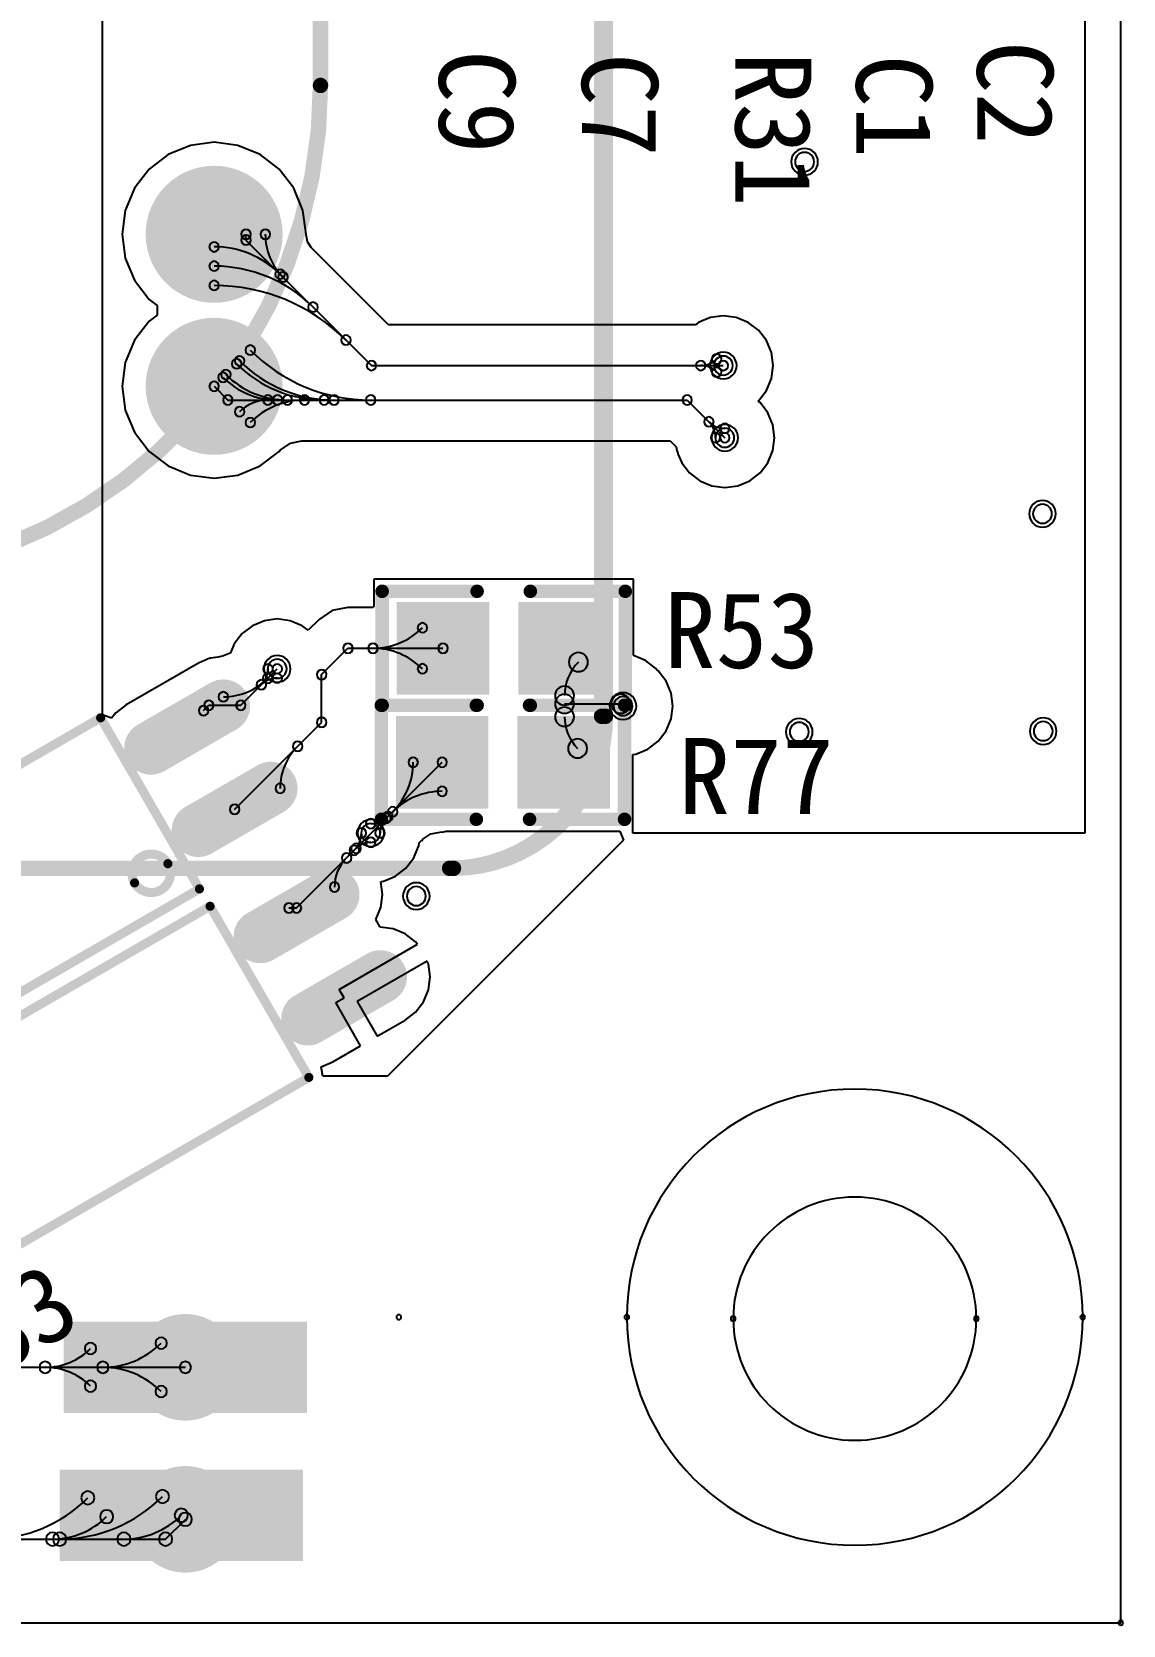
# Model space of a CAD drawing. Header units: inches. Extents: x 32166 to 34772, y 2386 to 4229.
# Drawn here: x 34278.5 to 34340.5, y 3806.6 to 3897.1 of the extents above; entities that cross this region are included whole.
import ezdxf

# ---------------------------------------------------------------- set-up
doc = ezdxf.new("R2010")
doc.units = ezdxf.units.IN
doc.header["$LTSCALE"] = 0.64311
doc.header["$MEASUREMENT"] = 0
for name, color, linetype in [('KEEPOUTLAYER', 6, 'CONTINUOUS'), ('MULTILAYER', 9, 'CONTINUOUS'), ('TOPLAYER', 1, 'CONTINUOUS'), ('TOPOVERLAY', 2, 'CONTINUOUS'), ('TOPPASTE', 8, 'CONTINUOUS'), ('TOPSOLDER', 216, 'CONTINUOUS')]:
    doc.layers.add(name, color=color, linetype=linetype)
doc.styles.get("Standard").update_dxf_attribs({"font": 'txt', "width": 0.8})

msp = doc.modelspace()

# ---------------------------------------------------------------- linework, layer by layer
at = {"layer": 'KEEPOUTLAYER'}
for p, q in [((34340.368, 3806.731), (34340.368, 4005.452)), ((32893.167, 3806.731), (34340.368, 3806.731))]:
    msp.add_line(p, q, dxfattribs=at)
for centre, radius, start, end in [((34325.248, 3824.011), 6.912, 0, 180), ((34318.336, 3824.011), 0.137, 0, 180), ((34318.336, 3824.011), 0.137, 180, 0), ((34325.248, 3824.011), 6.912, 180, 0), ((34332.16, 3824.011), 0.137, 0, 180), ((34332.16, 3824.011), 0.137, 180, 0), ((34340.368, 3806.731), 0.137, 0, 180), ((34340.368, 3806.731), 0.137, 0, 180), ((34340.368, 3806.731), 0.137, 180, 0), ((34340.368, 3806.731), 0.137, 180, 0)]:
    msp.add_arc(centre, radius, start, end, dxfattribs=at)
at = {"layer": 'MULTILAYER'}
for points, const_width in [([(34290.554, 3885.644, 1), (34287.098, 3885.644, 1)], 3.456), ([(34290.554, 3877.004, 1), (34287.098, 3877.004, 1)], 3.456), ([(34288.484, 3821.247, 1), (34285.892, 3821.247, 1)], 2.592), ([(34288.484, 3812.607, 1), (34285.892, 3812.607, 1)], 2.592)]:
    msp.add_lwpolyline(points, format="xyb", close=True, dxfattribs=dict(at, const_width=const_width))
for centre, start, end in [((34322.396, 3889.762), 0, 180), ((34322.396, 3889.762), 180, 0), ((34317.774, 3878.184), 0, 180), ((34317.774, 3878.184), 180, 0), ((34317.86, 3874.08), 0, 180), ((34317.86, 3874.08), 180, 0), ((34335.918, 3869.76), 0, 180), ((34335.918, 3869.76), 180, 0), ((34292.413, 3860.947), 0, 180), ((34292.413, 3860.947), 180, 0), ((34312.071, 3858.831), 0, 180), ((34312.071, 3858.831), 180, 0), ((34322.093, 3857.362), 0, 180), ((34335.961, 3857.405), 0, 180), ((34322.093, 3857.362), 180, 0), ((34335.961, 3857.405), 180, 0), ((34297.729, 3851.616), 0, 180), ((34297.729, 3851.616), 180, 0), ((34300.321, 3848.031), 0, 180), ((34300.321, 3848.031), 180, 0)]:
    msp.add_arc(centre, 0.54, start, end, dxfattribs=at)
at = {"layer": 'TOPLAYER'}
for p, q in [((34282.479, 3858.326), (34282.479, 3960.783)), ((34338.326, 3898.586), (34338.326, 3851.616)), ((34287.473, 3890.694), (34286.212, 3890.172)), ((34288.826, 3890.873), (34287.473, 3890.694)), ((34290.18, 3890.694), (34288.826, 3890.873)), ((34291.441, 3890.172), (34290.18, 3890.694)), ((34286.212, 3890.172), (34285.129, 3889.341)), ((34292.524, 3889.341), (34291.441, 3890.172)), ((34285.129, 3889.341), (34284.298, 3888.258)), ((34293.355, 3888.258), (34292.524, 3889.341)), ((34284.298, 3888.258), (34283.776, 3886.997)), ((34293.877, 3886.997), (34293.355, 3888.258)), ((34283.776, 3886.997), (34283.598, 3885.644)), ((34294.055, 3885.644), (34293.877, 3886.997)), ((34283.598, 3885.644), (34283.776, 3884.291)), ((34290.636, 3885.317), (34290.636, 3885.644)), ((34290.636, 3885.317), (34297.769, 3878.184)), ((34294.051, 3885.609), (34294.055, 3885.644)), ((34294.129, 3885.212), (34294.051, 3885.609)), ((34294.342, 3884.895), (34294.129, 3885.212)), ((34296.055, 3883.181), (34294.342, 3884.895)), ((34283.776, 3884.291), (34284.298, 3883.029)), ((34284.298, 3883.029), (34285.129, 3881.947)), ((34296.093, 3883.15), (34296.055, 3883.181)), ((34296.09, 3883.146), (34296.093, 3883.15)), ((34298.731, 3880.506), (34296.09, 3883.146)), ((34285.129, 3881.947), (34285.583, 3881.598)), ((34285.583, 3881.598), (34285.583, 3881.049)), ((34285.129, 3880.701), (34284.298, 3879.618)), ((34285.583, 3881.049), (34285.129, 3880.701)), ((34316.186, 3880.506), (34298.731, 3880.506)), ((34316.357, 3880.637), (34316.186, 3880.506)), ((34316.492, 3880.693), (34316.357, 3880.637)), ((34316.509, 3880.705), (34316.492, 3880.693)), ((34316.53, 3880.709), (34316.509, 3880.705)), ((34317.04, 3880.92), (34316.53, 3880.709)), ((34317.774, 3881.017), (34317.04, 3880.92)), ((34318.507, 3880.92), (34317.774, 3881.017)), ((34319.19, 3880.637), (34318.507, 3880.92)), ((34319.776, 3880.187), (34319.19, 3880.637)), ((34284.298, 3879.618), (34283.776, 3878.357)), ((34320.226, 3879.601), (34319.776, 3880.187)), ((34320.509, 3878.917), (34320.226, 3879.601)), ((34320.606, 3878.184), (34320.509, 3878.917)), ((34283.776, 3878.357), (34283.598, 3877.004)), ((34297.769, 3878.184), (34317.774, 3878.184)), ((34320.509, 3877.451), (34320.606, 3878.184)), ((34283.598, 3877.004), (34283.776, 3875.65)), ((34288.826, 3877.004), (34289.607, 3876.223)), ((34319.776, 3876.182), (34320.226, 3876.768)), ((34320.226, 3876.768), (34320.509, 3877.451)), ((34289.607, 3876.223), (34315.717, 3876.223)), ((34315.717, 3876.223), (34317.86, 3874.08)), ((34319.776, 3876.149), (34319.776, 3876.182)), ((34319.863, 3876.083), (34319.776, 3876.149)), ((34320.313, 3875.497), (34319.863, 3876.083)), ((34283.776, 3875.65), (34284.298, 3874.389)), ((34320.596, 3874.813), (34320.313, 3875.497)), ((34284.298, 3874.389), (34285.129, 3873.307)), ((34320.692, 3874.08), (34320.596, 3874.813)), ((34320.596, 3873.347), (34320.692, 3874.08)), ((34285.129, 3873.307), (34286.212, 3872.476)), ((34291.441, 3872.476), (34292.524, 3873.307)), ((34292.524, 3873.307), (34292.578, 3873.378)), ((34292.578, 3873.378), (34293.172, 3873.774)), ((34293.172, 3873.774), (34293.813, 3873.902)), ((34293.813, 3873.902), (34295.076, 3873.902)), ((34295.076, 3873.902), (34295.081, 3873.901)), ((34295.081, 3873.901), (34295.081, 3873.902)), ((34295.081, 3873.902), (34295.612, 3873.902)), ((34295.612, 3873.902), (34295.644, 3873.899)), ((34295.644, 3873.899), (34295.644, 3873.902)), ((34295.644, 3873.902), (34314.756, 3873.902)), ((34314.756, 3873.902), (34315.096, 3873.562)), ((34315.096, 3873.562), (34315.124, 3873.347)), ((34315.124, 3873.347), (34315.18, 3873.213)), ((34315.18, 3873.213), (34315.184, 3873.192)), ((34315.184, 3873.192), (34315.196, 3873.174)), ((34315.196, 3873.174), (34315.407, 3872.664)), ((34320.313, 3872.664), (34320.596, 3873.347)), ((34286.212, 3872.476), (34287.473, 3871.953)), ((34290.18, 3871.953), (34291.441, 3872.476)), ((34315.407, 3872.664), (34315.857, 3872.078)), ((34319.863, 3872.078), (34320.313, 3872.664)), ((34287.473, 3871.953), (34288.826, 3871.775)), ((34288.826, 3871.775), (34290.18, 3871.953)), ((34315.857, 3872.078), (34316.444, 3871.628)), ((34316.444, 3871.628), (34317.127, 3871.345)), ((34317.127, 3871.345), (34317.86, 3871.248)), ((34317.86, 3871.248), (34318.593, 3871.345)), ((34318.593, 3871.345), (34319.276, 3871.628)), ((34319.276, 3871.628), (34319.863, 3872.078)), ((34312.667, 3866.037), (34297.91, 3866.037)), ((34297.91, 3866.037), (34297.91, 3864.489)), ((34312.667, 3861.697), (34312.667, 3866.037)), ((34295.544, 3864.259), (34294.791, 3863.755)), ((34296.433, 3864.435), (34295.544, 3864.259)), ((34297.859, 3864.435), (34296.433, 3864.435)), ((34297.91, 3864.489), (34297.859, 3864.445)), ((34297.859, 3864.445), (34297.859, 3864.445)), ((34297.859, 3864.445), (34297.859, 3864.435)), ((34290.997, 3863.4), (34290.41, 3862.95)), ((34291.68, 3863.683), (34290.997, 3863.4)), ((34292.413, 3863.78), (34291.68, 3863.683)), ((34293.146, 3863.683), (34292.413, 3863.78)), ((34293.829, 3863.4), (34293.146, 3863.683)), ((34294.173, 3863.137), (34293.829, 3863.4)), ((34294.791, 3863.755), (34294.173, 3863.137)), ((34289.96, 3862.364), (34289.749, 3861.853)), ((34290.41, 3862.95), (34289.96, 3862.364)), ((34288.442, 3861.49), (34287.932, 3861.278)), ((34288.46, 3861.501), (34288.442, 3861.49)), ((34288.481, 3861.506), (34288.46, 3861.501)), ((34288.615, 3861.561), (34288.481, 3861.506)), ((34289.045, 3861.618), (34288.615, 3861.561)), ((34289.349, 3861.678), (34289.045, 3861.618)), ((34289.737, 3861.836), (34289.349, 3861.678)), ((34289.349, 3861.678), (34289.349, 3861.678)), ((34289.349, 3861.678), (34289.349, 3861.678)), ((34289.349, 3861.678), (34289.349, 3861.678)), ((34289.349, 3861.678), (34289.349, 3861.678)), ((34289.349, 3861.678), (34289.349, 3861.678)), ((34289.349, 3861.678), (34289.349, 3861.678)), ((34289.749, 3861.853), (34289.737, 3861.836)), ((34294.936, 3860.617), (34296.433, 3862.114)), ((34296.433, 3862.114), (34301.833, 3862.114)), ((34312.675, 3861.696), (34312.667, 3861.697)), ((34313.358, 3861.413), (34312.675, 3861.696)), ((34313.944, 3860.963), (34313.358, 3861.413)), ((34287.932, 3861.278), (34283.817, 3858.902)), ((34290.34, 3858.874), (34292.413, 3860.947)), ((34294.936, 3857.906), (34294.936, 3860.617)), ((34314, 3860.89), (34313.944, 3860.963)), ((34314.074, 3860.834), (34314, 3860.89)), ((34314.524, 3860.247), (34314.074, 3860.834)), ((34314.807, 3859.564), (34314.524, 3860.247)), ((34314.903, 3858.831), (34314.807, 3859.564)), ((34283.817, 3858.902), (34283.23, 3858.452)), ((34288.225, 3858.572), (34288.527, 3858.874)), ((34288.527, 3858.874), (34290.34, 3858.874)), ((34308.745, 3858.96), (34311.942, 3858.96)), ((34314.807, 3858.098), (34314.903, 3858.831)), ((34282.999, 3858.15), (34282.479, 3858.326)), ((34283.23, 3858.452), (34282.999, 3858.15)), ((34289.991, 3852.961), (34294.936, 3857.906)), ((34314.524, 3857.415), (34314.807, 3858.098)), ((34313.487, 3856.378), (34314.074, 3856.828)), ((34314.074, 3856.828), (34314.524, 3857.415)), ((34312.624, 3856.071), (34312.804, 3856.095)), ((34312.624, 3851.712), (34312.624, 3856.071)), ((34312.804, 3856.095), (34313.487, 3856.378)), ((34293.511, 3847.356), (34301.789, 3855.634)), ((34300.699, 3851.261), (34301.149, 3851.561)), ((34301.149, 3851.561), (34301.768, 3851.685)), ((34301.768, 3851.685), (34301.789, 3851.667)), ((34301.789, 3851.667), (34302.014, 3851.712)), ((34301.789, 3851.667), (34301.789, 3851.667)), ((34302.014, 3851.712), (34311.881, 3851.712)), ((34311.881, 3851.712), (34312.091, 3851.205)), ((34312.624, 3851.616), (34312.624, 3851.712)), ((34312.624, 3851.712), (34312.624, 3851.712)), ((34338.326, 3851.616), (34312.624, 3851.616)), ((34300.181, 3850.2), (34300.393, 3850.71)), ((34300.393, 3850.71), (34300.405, 3850.728)), ((34300.405, 3850.728), (34300.409, 3850.749)), ((34300.409, 3850.749), (34300.464, 3850.883)), ((34300.464, 3850.883), (34300.486, 3851.048)), ((34300.486, 3851.048), (34300.621, 3851.183)), ((34300.621, 3851.183), (34300.628, 3851.176)), ((34300.628, 3851.176), (34300.671, 3851.233)), ((34300.671, 3851.233), (34300.699, 3851.261)), ((34312.091, 3851.205), (34310.257, 3849.37)), ((34299.145, 3849.164), (34299.731, 3849.614)), ((34299.731, 3849.614), (34300.181, 3850.2)), ((34298.305, 3848.845), (34298.315, 3848.861)), ((34298.402, 3848.112), (34298.305, 3848.845)), ((34298.315, 3848.861), (34298.462, 3848.881)), ((34298.462, 3848.881), (34298.596, 3848.936)), ((34298.596, 3848.936), (34298.617, 3848.941)), ((34298.617, 3848.941), (34298.635, 3848.952)), ((34298.635, 3848.952), (34299.145, 3849.164)), ((34310.257, 3849.37), (34298.679, 3837.792)), ((34298.305, 3847.379), (34298.402, 3848.112)), ((34293.08, 3847.356), (34293.511, 3847.356)), ((34298.022, 3846.696), (34298.305, 3847.379)), ((34298.269, 3846.268), (34298.022, 3846.696)), ((34299.002, 3846.171), (34298.269, 3846.268)), ((34299.685, 3845.888), (34299.002, 3846.171)), ((34295.936, 3842.722), (34300.385, 3845.291)), ((34300.272, 3845.438), (34299.685, 3845.888)), ((34300.385, 3845.291), (34300.272, 3845.438)), ((34300.934, 3844.34), (34296.961, 3842.047)), ((34301.005, 3844.168), (34300.934, 3844.34)), ((34301.102, 3843.435), (34301.005, 3844.168)), ((34301.005, 3842.702), (34301.102, 3843.435)), ((34296.21, 3842.248), (34295.936, 3842.722)), ((34300.722, 3842.019), (34301.005, 3842.702)), ((34295.736, 3841.974), (34296.21, 3842.248)), ((34297.153, 3839.52), (34295.736, 3841.974)), ((34296.961, 3842.047), (34298.103, 3840.069)), ((34299.685, 3840.983), (34300.272, 3841.433)), ((34300.272, 3841.433), (34300.722, 3842.019)), ((34298.103, 3840.069), (34299.685, 3840.983)), ((34295.57, 3838.607), (34297.153, 3839.52)), ((34294.904, 3838.331), (34295.57, 3838.607)), ((34295.011, 3837.792), (34294.904, 3838.331)), ((34298.679, 3837.792), (34295.011, 3837.792)), ((34277.338, 3821.247), (34287.188, 3821.247)), ((34286.065, 3811.484), (34287.188, 3812.607)), ((34223.684, 3811.484), (34286.065, 3811.484))]:
    msp.add_line(p, q, dxfattribs=at)
for points, const_width in [([(34290.554, 3885.644, 1), (34287.098, 3885.644, 1)], 3.456), ([(34290.554, 3877.004, 1), (34287.098, 3877.004, 1)], 3.456), ([(34289.816, 3859.096, 1), (34288.881, 3858.556, 1)], 1.08), ([(34285.701, 3856.72, 1), (34284.766, 3856.18, 1)], 1.08), ([(34292.516, 3854.419, 1), (34291.581, 3853.879, 1)], 1.08), ([(34288.401, 3852.043, 1), (34287.466, 3851.503, 1)], 1.08), ([(34295.102, 3847.842, 1), (34296.037, 3848.382, 1)], 1.08), ([(34290.986, 3845.466, 1), (34291.922, 3846.006, 1)], 1.08), ([(34297.802, 3843.165, 1), (34298.737, 3843.705, 1)], 1.08), ([(34293.686, 3840.789, 1), (34294.622, 3841.329, 1)], 1.08), ([(34288.484, 3821.247, 1), (34285.892, 3821.247, 1)], 2.592), ([(34288.484, 3812.607, 1), (34285.892, 3812.607, 1)], 2.592)]:
    msp.add_lwpolyline(points, format="xyb", close=True, dxfattribs=dict(at, const_width=const_width))
at = {"layer": 'TOPLAYER', "const_width": 2.16}
for points in [[(34285.233, 3856.45), (34289.349, 3858.826)], [(34287.933, 3851.773), (34292.049, 3854.149)], [(34295.569, 3848.112), (34291.454, 3845.736)], [(34298.269, 3843.435), (34294.154, 3841.059)]]:
    msp.add_lwpolyline(points, dxfattribs=at)
at = {"layer": 'TOPLAYER'}
for centre, radius, start, end in [((34322.396, 3889.762), 0.54, 0, 180), ((34322.396, 3889.762), 0.54, 180, 0), ((34290.636, 3885.644), 0.274, 0, 180), ((34291.734, 3885.644), 0.274, 0, 180), ((34288.826, 3884.931), 0.274, 0, 180), ((34288.826, 3884.931), 0.274, 180, 0), ((34288.826, 3879.629), 5.302, 45.0001, 90.0001), ((34290.636, 3885.644), 0.274, 180, 0), ((34290.636, 3885.317), 0.274, 0, 180), ((34290.636, 3885.317), 0.274, 0, 180), ((34290.636, 3885.317), 0.274, 180, 0), ((34290.636, 3885.317), 0.274, 180, 0), ((34291.734, 3885.644), 0.274, 180, 0), ((34295.172, 3885.644), 3.438, 179.99997, 224.99997), ((34288.826, 3883.834), 0.274, 0, 180), ((34288.826, 3883.834), 0.274, 180, 0), ((34288.826, 3875.883), 7.951, 45.00001, 90.00001), ((34292.575, 3883.378), 0.274, 0, 180), ((34292.575, 3883.378), 0.274, 180, 0), ((34292.741, 3883.213), 0.274, 0, 180), ((34292.741, 3883.213), 0.274, 180, 0), ((34288.826, 3882.736), 0.274, 0, 180), ((34288.826, 3882.736), 0.274, 180, 0), ((34288.826, 3872.136), 10.6, 44.99999, 89.99999), ((34294.449, 3881.505), 0.274, 0, 180), ((34294.449, 3881.505), 0.274, 180, 0), ((34296.322, 3879.632), 0.274, 0, 180), ((34296.322, 3879.632), 0.274, 180, 0), ((34290.106, 3878.284), 0.274, 0, 180), ((34290.271, 3878.449), 0.274, 0, 180), ((34290.271, 3878.449), 0.274, 0, 180), ((34290.882, 3879.06), 0.274, 0, 180), ((34290.882, 3879.06), 0.274, 180, 0), ((34297.73, 3885.907), 9.684, 225, 270), ((34316.491, 3879.467), 1.283, 270.00037, 315.00037), ((34316.491, 3879.467), 1.283, 270.00037, 315.00037), ((34317.398, 3878.56), 0.274, 0, 180), ((34317.398, 3878.56), 0.274, 0, 180), ((34317.398, 3878.56), 0.274, 180, 0), ((34317.398, 3878.56), 0.274, 180, 0), ((34317.774, 3878.184), 0.54, 0, 180), ((34289.33, 3877.508), 0.274, 0, 180), ((34289.495, 3877.673), 0.274, 0, 180), ((34289.495, 3877.673), 0.274, 0, 180), ((34289.495, 3877.673), 0.274, 180, 0), ((34289.495, 3877.673), 0.274, 180, 0), ((34292.995, 3881.172), 4.949, 224.99991, 269.99991), ((34292.995, 3881.172), 4.949, 224.99991, 269.99991), ((34290.106, 3878.284), 0.274, 180, 0), ((34290.271, 3878.449), 0.274, 180, 0), ((34290.271, 3878.449), 0.274, 180, 0), ((34295.081, 3883.258), 7.035, 225.00007, 270.00007), ((34295.644, 3883.821), 7.598, 225.00007, 270.00007), ((34295.644, 3883.821), 7.598, 225.00007, 270.00007), ((34297.769, 3878.184), 0.274, 0, 180), ((34297.769, 3878.184), 0.274, 0, 180), ((34297.769, 3878.184), 0.274, 180, 0), ((34297.769, 3878.184), 0.274, 180, 0), ((34316.491, 3878.184), 0.274, 0, 180), ((34316.491, 3878.184), 0.274, 0, 180), ((34316.491, 3878.184), 0.274, 0, 180), ((34316.491, 3878.184), 0.274, 0, 180), ((34316.491, 3878.184), 0.274, 180, 0), ((34316.491, 3878.184), 0.274, 180, 0), ((34316.491, 3878.184), 0.274, 180, 0), ((34316.491, 3878.184), 0.274, 180, 0), ((34316.491, 3876.902), 1.283, 44.99963, 89.99963), ((34316.491, 3876.902), 1.283, 44.99963, 89.99963), ((34317.398, 3877.809), 0.274, 0, 180), ((34317.398, 3877.809), 0.274, 0, 180), ((34317.398, 3877.809), 0.274, 180, 0), ((34317.398, 3877.809), 0.274, 180, 0), ((34317.774, 3878.184), 0.54, 180, 0), ((34317.774, 3878.184), 0.274, 0, 180), ((34317.774, 3878.184), 0.274, 180, 0), ((34288.826, 3877.004), 0.274, 0, 180), ((34288.826, 3877.004), 0.274, 180, 0), ((34289.33, 3877.508), 0.274, 180, 0), ((34292.432, 3880.609), 4.386, 224.99989, 269.99989), ((34289.607, 3876.223), 0.274, 0, 180), ((34289.607, 3876.223), 0.274, 0, 180), ((34289.607, 3876.223), 0.274, 180, 0), ((34289.607, 3876.223), 0.274, 180, 0), ((34290.271, 3875.559), 0.274, 0, 180), ((34290.271, 3875.559), 0.274, 0, 180), ((34291.875, 3873.955), 2.268, 89.99978, 134.99978), ((34291.875, 3873.955), 2.268, 89.99978, 134.99978), ((34293.961, 3871.869), 4.354, 90, 135), ((34291.875, 3876.223), 0.274, 0, 180), ((34291.875, 3876.223), 0.274, 0, 180), ((34291.875, 3876.223), 0.274, 180, 0), ((34291.875, 3876.223), 0.274, 180, 0), ((34292.432, 3876.223), 0.274, 0, 180), ((34292.432, 3876.223), 0.274, 180, 0), ((34292.995, 3876.223), 0.274, 0, 180), ((34292.995, 3876.223), 0.274, 0, 180), ((34292.995, 3876.223), 0.274, 180, 0), ((34292.995, 3876.223), 0.274, 180, 0), ((34293.961, 3876.223), 0.274, 0, 180), ((34293.961, 3876.223), 0.274, 180, 0), ((34295.081, 3876.223), 0.274, 0, 180), ((34295.081, 3876.223), 0.274, 180, 0), ((34295.644, 3876.223), 0.274, 0, 180), ((34295.644, 3876.223), 0.274, 0, 180), ((34295.644, 3876.223), 0.274, 180, 0), ((34295.644, 3876.223), 0.274, 180, 0), ((34297.73, 3876.223), 0.274, 0, 180), ((34297.73, 3876.223), 0.274, 180, 0), ((34315.717, 3876.223), 0.274, 0, 180), ((34315.717, 3876.223), 0.274, 0, 180), ((34315.717, 3876.223), 0.274, 180, 0), ((34315.717, 3876.223), 0.274, 180, 0), ((34290.271, 3875.559), 0.274, 180, 0), ((34290.271, 3875.559), 0.274, 180, 0), ((34290.882, 3874.948), 0.274, 0, 180), ((34290.882, 3874.948), 0.274, 180, 0), ((34316.953, 3874.988), 0.274, 0, 180), ((34316.953, 3874.988), 0.274, 0, 180), ((34316.953, 3874.988), 0.274, 180, 0), ((34316.953, 3874.988), 0.274, 180, 0), ((34316.953, 3874.988), 0.274, 0, 180), ((34316.953, 3874.988), 0.274, 0, 180), ((34316.953, 3874.988), 0.274, 180, 0), ((34316.953, 3874.988), 0.274, 180, 0), ((34316.046, 3874.08), 1.283, 0.00037, 45.00037), ((34317.86, 3875.895), 1.283, 224.99963, 269.99963), ((34317.86, 3875.895), 1.283, 224.99963, 269.99963), ((34316.046, 3874.08), 1.283, 0.00037, 45.00037), ((34317.86, 3874.612), 0.274, 0, 180), ((34317.86, 3874.612), 0.274, 0, 180), ((34317.329, 3874.08), 0.274, 0, 180), ((34317.329, 3874.08), 0.274, 0, 180), ((34317.329, 3874.08), 0.274, 180, 0), ((34317.329, 3874.08), 0.274, 180, 0), ((34317.86, 3874.08), 0.54, 0, 180), ((34317.86, 3874.08), 0.54, 180, 0), ((34317.86, 3874.612), 0.274, 180, 0), ((34317.86, 3874.612), 0.274, 180, 0), ((34317.86, 3874.08), 0.274, 0, 180), ((34317.86, 3874.08), 0.274, 180, 0), ((34335.918, 3869.76), 0.54, 0, 180), ((34335.918, 3869.76), 0.54, 180, 0), ((34297.859, 3866.088), 3.974, 270, 315), ((34297.859, 3866.088), 3.974, 270, 315), ((34300.669, 3863.278), 0.274, 0, 180), ((34300.669, 3863.278), 0.274, 0, 180), ((34300.669, 3863.278), 0.274, 180, 0), ((34300.669, 3863.278), 0.274, 180, 0), ((34296.433, 3862.114), 0.274, 0, 180), ((34296.433, 3862.114), 0.274, 0, 180), ((34297.859, 3862.114), 0.274, 0, 180), ((34297.859, 3862.114), 0.274, 0, 180), ((34297.859, 3862.114), 0.274, 0, 180), ((34297.859, 3862.114), 0.274, 0, 180), ((34301.833, 3862.114), 0.274, 0, 180), ((34292.413, 3860.947), 0.54, 0, 180), ((34296.433, 3862.114), 0.274, 180, 0), ((34296.433, 3862.114), 0.274, 180, 0), ((34297.859, 3862.114), 0.274, 180, 0), ((34297.859, 3862.114), 0.274, 180, 0), ((34297.859, 3862.114), 0.274, 180, 0), ((34297.859, 3862.114), 0.274, 180, 0), ((34297.859, 3858.14), 3.974, 45, 90), ((34297.859, 3858.14), 3.974, 45, 90), ((34301.833, 3862.114), 0.274, 180, 0), ((34311.436, 3859.423), 2.691, 135.00018, 180.00018), ((34309.533, 3861.326), 0.54, 0, 180), ((34309.533, 3861.326), 0.54, 180, 0), ((34289.349, 3862.915), 3.558, 269.99998, 314.99998), ((34289.349, 3862.915), 3.558, 269.99998, 314.99998), ((34290.599, 3860.947), 1.283, 314.99963, 359.99963), ((34290.599, 3860.947), 1.283, 314.99963, 359.99963), ((34292.413, 3859.133), 1.283, 90.00037, 135.00037), ((34292.413, 3859.133), 1.283, 90.00037, 135.00037), ((34291.865, 3860.399), 0.274, 0, 180), ((34291.865, 3860.399), 0.274, 0, 180), ((34291.865, 3860.399), 0.274, 180, 0), ((34291.865, 3860.399), 0.274, 180, 0), ((34291.882, 3860.947), 0.274, 0, 180), ((34291.882, 3860.947), 0.274, 0, 180), ((34291.882, 3860.947), 0.274, 180, 0), ((34291.882, 3860.947), 0.274, 180, 0), ((34292.413, 3860.947), 0.54, 180, 0), ((34292.413, 3860.947), 0.274, 0, 180), ((34292.413, 3860.947), 0.274, 180, 0), ((34292.413, 3860.416), 0.274, 0, 180), ((34292.413, 3860.416), 0.274, 0, 180), ((34292.413, 3860.416), 0.274, 180, 0), ((34292.413, 3860.416), 0.274, 180, 0), ((34294.936, 3860.617), 0.274, 0, 180), ((34294.936, 3860.617), 0.274, 0, 180), ((34294.936, 3860.617), 0.274, 180, 0), ((34294.936, 3860.617), 0.274, 180, 0), ((34300.669, 3860.95), 0.274, 0, 180), ((34300.669, 3860.95), 0.274, 0, 180), ((34300.669, 3860.95), 0.274, 180, 0), ((34300.669, 3860.95), 0.274, 180, 0), ((34289.349, 3859.357), 0.274, 0, 180), ((34289.349, 3859.357), 0.274, 0, 180), ((34291.506, 3860.04), 0.274, 0, 180), ((34291.506, 3860.04), 0.274, 0, 180), ((34291.506, 3860.04), 0.274, 0, 180), ((34291.506, 3860.04), 0.274, 0, 180), ((34291.506, 3860.04), 0.274, 180, 0), ((34291.506, 3860.04), 0.274, 180, 0), ((34291.506, 3860.04), 0.274, 180, 0), ((34291.506, 3860.04), 0.274, 180, 0), ((34308.745, 3859.423), 0.54, 0, 180), ((34308.745, 3858.96), 0.54, 0, 180), ((34311.942, 3858.96), 0.54, 0, 180), ((34288.225, 3858.572), 0.274, 0, 180), ((34288.527, 3858.874), 0.274, 0, 180), ((34288.527, 3858.874), 0.274, 0, 180), ((34288.527, 3858.874), 0.274, 180, 0), ((34288.527, 3858.874), 0.274, 180, 0), ((34289.349, 3859.357), 0.274, 180, 0), ((34289.349, 3859.357), 0.274, 180, 0), ((34290.34, 3858.874), 0.274, 0, 180), ((34290.34, 3858.874), 0.274, 0, 180), ((34290.34, 3858.874), 0.274, 180, 0), ((34290.34, 3858.874), 0.274, 180, 0), ((34308.745, 3859.423), 0.54, 180, 0), ((34308.745, 3858.96), 0.54, 180, 0), ((34308.745, 3858.221), 0.54, 0, 180), ((34311.942, 3858.96), 0.54, 180, 0), ((34312.071, 3858.831), 0.54, 0, 180), ((34312.071, 3858.831), 0.54, 180, 0), ((34288.225, 3858.572), 0.274, 180, 0), ((34294.936, 3857.906), 0.274, 0, 180), ((34294.936, 3857.906), 0.274, 0, 180), ((34294.936, 3857.906), 0.274, 180, 0), ((34294.936, 3857.906), 0.274, 180, 0), ((34308.745, 3858.221), 0.54, 180, 0), ((34311.288, 3858.221), 2.543, 179.99984, 224.99984), ((34322.093, 3857.362), 0.54, 0, 180), ((34335.961, 3857.405), 0.54, 0, 180), ((34293.571, 3856.541), 0.274, 0, 180), ((34293.571, 3856.541), 0.274, 0, 180), ((34309.49, 3856.422), 0.54, 0, 180), ((34322.093, 3857.362), 0.54, 180, 0), ((34335.961, 3857.405), 0.54, 180, 0), ((34295.962, 3854.149), 3.382, 134.99997, 179.99997), ((34295.962, 3854.149), 3.382, 134.99997, 179.99997), ((34293.571, 3856.541), 0.274, 180, 0), ((34293.571, 3856.541), 0.274, 180, 0), ((34300.144, 3855.634), 0.274, 0, 180), ((34300.144, 3855.634), 0.274, 0, 180), ((34301.789, 3855.634), 0.274, 0, 180), ((34309.49, 3856.422), 0.54, 180, 0), ((34296.17, 3855.634), 3.974, 315, 0), ((34296.17, 3855.634), 3.974, 315, 0), ((34300.144, 3855.634), 0.274, 180, 0), ((34300.144, 3855.634), 0.274, 180, 0), ((34301.789, 3855.634), 0.274, 180, 0), ((34292.58, 3854.149), 0.274, 0, 180), ((34292.58, 3854.149), 0.274, 0, 180), ((34292.58, 3854.149), 0.274, 180, 0), ((34292.58, 3854.149), 0.274, 180, 0), ((34301.789, 3853.988), 0.274, 0, 180), ((34301.789, 3853.988), 0.274, 0, 180), ((34289.991, 3852.961), 0.274, 0, 180), ((34301.789, 3850.015), 3.974, 90, 135), ((34301.789, 3850.015), 3.974, 90, 135), ((34301.789, 3853.988), 0.274, 180, 0), ((34301.789, 3853.988), 0.274, 180, 0), ((34289.991, 3852.961), 0.274, 180, 0), ((34297.729, 3852.148), 0.274, 0, 180), ((34297.729, 3852.148), 0.274, 0, 180), ((34297.729, 3853.535), 1.387, 270.00006, 315.00006), ((34297.729, 3853.535), 1.387, 270.00006, 315.00006), ((34299.439, 3851.616), 1.179, 135.00045, 180.00045), ((34299.439, 3851.616), 1.179, 135.00045, 180.00045), ((34298.605, 3852.45), 0.274, 0, 180), ((34298.605, 3852.45), 0.274, 0, 180), ((34298.605, 3852.45), 0.274, 180, 0), ((34298.605, 3852.45), 0.274, 180, 0), ((34298.71, 3852.554), 0.274, 0, 180), ((34298.71, 3852.554), 0.274, 0, 180), ((34298.71, 3852.554), 0.274, 180, 0), ((34298.71, 3852.554), 0.274, 180, 0), ((34298.98, 3852.824), 0.274, 0, 180), ((34298.98, 3852.824), 0.274, 0, 180), ((34298.98, 3852.824), 0.274, 0, 180), ((34298.98, 3852.824), 0.274, 0, 180), ((34298.98, 3852.824), 0.274, 180, 0), ((34298.98, 3852.824), 0.274, 180, 0), ((34298.98, 3852.824), 0.274, 180, 0), ((34298.98, 3852.824), 0.274, 180, 0), ((34295.81, 3851.616), 1.387, 314.99994, 359.99994), ((34295.81, 3851.616), 1.387, 314.99994, 359.99994), ((34297.197, 3851.616), 0.274, 0, 180), ((34297.197, 3851.616), 0.274, 0, 180), ((34297.197, 3851.616), 0.274, 180, 0), ((34297.197, 3851.616), 0.274, 180, 0), ((34297.729, 3851.616), 0.54, 0, 180), ((34297.729, 3851.616), 0.54, 180, 0), ((34297.729, 3852.148), 0.274, 180, 0), ((34297.729, 3852.148), 0.274, 180, 0), ((34297.729, 3851.085), 0.274, 0, 180), ((34297.729, 3851.085), 0.274, 0, 180), ((34298.26, 3851.616), 0.274, 0, 180), ((34298.26, 3851.616), 0.274, 0, 180), ((34298.26, 3851.616), 0.274, 180, 0), ((34298.26, 3851.616), 0.274, 180, 0), ((34296.354, 3850.199), 0.274, 0, 180), ((34296.354, 3850.199), 0.274, 0, 180), ((34296.791, 3850.636), 0.274, 0, 180), ((34296.791, 3850.636), 0.274, 0, 180), ((34296.791, 3850.636), 0.274, 180, 0), ((34296.791, 3850.636), 0.274, 180, 0), ((34296.895, 3850.74), 0.274, 0, 180), ((34296.895, 3850.74), 0.274, 0, 180), ((34296.895, 3850.74), 0.274, 180, 0), ((34296.895, 3850.74), 0.274, 180, 0), ((34297.729, 3849.907), 1.179, 89.99955, 134.99955), ((34297.729, 3849.907), 1.179, 89.99955, 134.99955), ((34297.729, 3851.085), 0.274, 180, 0), ((34297.729, 3851.085), 0.274, 180, 0), ((34298.009, 3848.544), 2.34, 135.00002, 180.00002), ((34298.009, 3848.544), 2.34, 135.00002, 180.00002), ((34296.354, 3850.199), 0.274, 180, 0), ((34296.354, 3850.199), 0.274, 180, 0), ((34295.669, 3848.544), 0.274, 0, 180), ((34295.669, 3848.544), 0.274, 0, 180), ((34295.669, 3848.544), 0.274, 180, 0), ((34295.669, 3848.544), 0.274, 180, 0), ((34300.321, 3848.031), 0.54, 0, 180), ((34300.321, 3848.031), 0.54, 180, 0), ((34293.08, 3847.356), 0.274, 0, 180), ((34293.08, 3847.356), 0.274, 180, 0), ((34293.511, 3847.356), 0.274, 0, 180), ((34293.511, 3847.356), 0.274, 0, 180), ((34293.511, 3847.356), 0.274, 180, 0), ((34293.511, 3847.356), 0.274, 180, 0), ((34281.799, 3822.316), 0.324, 0, 180), ((34282.495, 3825.94), 4.693, 270.00011, 315.00011), ((34282.495, 3825.94), 4.693, 270.00011, 315.00011), ((34285.813, 3822.621), 0.324, 0, 180), ((34285.813, 3822.621), 0.324, 0, 180), ((34285.813, 3822.621), 0.324, 180, 0), ((34285.813, 3822.621), 0.324, 180, 0), ((34279.218, 3821.247), 0.324, 0, 180), ((34279.218, 3821.247), 0.324, 0, 180), ((34279.218, 3824.897), 3.65, 270.00003, 315.00003), ((34281.799, 3822.316), 0.324, 180, 0), ((34282.495, 3821.247), 0.324, 0, 180), ((34282.495, 3821.247), 0.324, 0, 180), ((34282.495, 3821.247), 0.324, 0, 180), ((34282.495, 3821.247), 0.324, 0, 180), ((34287.188, 3821.247), 0.324, 0, 180), ((34279.218, 3821.247), 0.324, 180, 0), ((34279.218, 3821.247), 0.324, 180, 0), ((34279.218, 3817.597), 3.65, 44.99997, 89.99997), ((34282.495, 3821.247), 0.324, 180, 0), ((34282.495, 3821.247), 0.324, 180, 0), ((34282.495, 3821.247), 0.324, 180, 0), ((34282.495, 3821.247), 0.324, 180, 0), ((34282.495, 3816.554), 4.693, 44.99989, 89.99989), ((34282.495, 3816.554), 4.693, 44.99989, 89.99989), ((34287.188, 3821.247), 0.324, 180, 0), ((34281.799, 3820.178), 0.324, 0, 180), ((34281.799, 3820.178), 0.324, 180, 0), ((34285.813, 3819.872), 0.324, 0, 180), ((34285.813, 3819.872), 0.324, 0, 180), ((34285.813, 3819.872), 0.324, 180, 0), ((34285.813, 3819.872), 0.324, 180, 0), ((34281.646, 3813.829), 0.378, 0, 180), ((34285.89, 3813.905), 0.378, 0, 180), ((34285.89, 3813.905), 0.378, 0, 180), ((34275.984, 3819.49), 8.007, 269.99996, 314.99996), ((34280.044, 3819.751), 8.267, 269.99998, 314.99998), ((34280.044, 3819.751), 8.267, 269.99998, 314.99998), ((34281.646, 3813.829), 0.378, 180, 0), ((34285.89, 3813.905), 0.378, 180, 0), ((34285.89, 3813.905), 0.378, 180, 0), ((34279.635, 3815.84), 4.356, 270.00007, 315.00007), ((34282.715, 3812.76), 0.378, 0, 180), ((34282.715, 3812.76), 0.378, 180, 0), ((34283.694, 3816.101), 4.617, 270.0001, 315.0001), ((34283.694, 3816.101), 4.617, 270.0001, 315.0001), ((34286.959, 3812.836), 0.378, 0, 180), ((34286.959, 3812.836), 0.378, 0, 180), ((34286.959, 3812.836), 0.378, 180, 0), ((34286.959, 3812.836), 0.378, 180, 0), ((34287.188, 3812.607), 0.378, 0, 180), ((34287.188, 3812.607), 0.378, 180, 0), ((34279.635, 3811.484), 0.378, 0, 180), ((34280.044, 3811.484), 0.378, 0, 180), ((34280.044, 3811.484), 0.378, 0, 180), ((34283.694, 3811.484), 0.378, 0, 180), ((34283.694, 3811.484), 0.378, 0, 180), ((34286.065, 3811.484), 0.378, 0, 180), ((34286.065, 3811.484), 0.378, 0, 180), ((34279.635, 3811.484), 0.378, 180, 0), ((34280.044, 3811.484), 0.378, 180, 0), ((34280.044, 3811.484), 0.378, 180, 0), ((34283.694, 3811.484), 0.378, 180, 0), ((34283.694, 3811.484), 0.378, 180, 0), ((34286.065, 3811.484), 0.378, 180, 0), ((34286.065, 3811.484), 0.378, 180, 0)]:
    msp.add_arc(centre, radius, start, end, dxfattribs=at)
for points in [[(34299.638, 3859.919), (34304.027, 3859.919), (34299.638, 3864.309), (34304.027, 3864.309)], [(34306.55, 3859.919), (34310.939, 3859.919), (34306.55, 3864.309), (34310.939, 3864.309)], [(34303.984, 3857.829), (34299.595, 3857.829), (34303.984, 3853.44), (34299.595, 3853.44)], [(34310.896, 3857.829), (34306.507, 3857.829), (34310.896, 3853.44), (34306.507, 3853.44)], [(34280.708, 3823.407), (34280.708, 3819.087), (34293.668, 3823.407), (34293.668, 3819.087)], [(34280.479, 3814.996), (34280.479, 3810.676), (34293.439, 3814.996), (34293.439, 3810.676)]]:
    msp.add_solid(points, dxfattribs=at)
at = {"layer": 'TOPOVERLAY'}
for points, const_width in [([(34310.856, 3858.25), (34310.856, 3991.306)], 0.878), ([(34311.072, 3858.25), (34311.072, 3991.306)], 0.878), ([(34294.872, 3894.106), (34294.872, 3955.45)], 0.878), ([(34298.377, 3858.874), (34298.377, 3865.354)], 0.768), ([(34298.377, 3865.354), (34303.777, 3865.354)], 0.768), ([(34306.801, 3865.354), (34312.201, 3865.354)], 0.768), ([(34312.201, 3858.874), (34312.201, 3865.354)], 0.768), ([(34298.334, 3858.874), (34303.734, 3858.874)], 0.768), ([(34298.334, 3852.394), (34298.334, 3858.874)], 0.768), ([(34298.377, 3858.874), (34303.777, 3858.874)], 0.768), ([(34306.758, 3858.874), (34312.158, 3858.874)], 0.768), ([(34306.801, 3858.874), (34312.201, 3858.874)], 0.768), ([(34312.158, 3852.394), (34312.158, 3858.874)], 0.768), ([(34265.911, 3848.661), (34282.372, 3858.165)], 0.518), ([(34282.372, 3858.165), (34287.988, 3848.438)], 0.518), ([(34298.334, 3852.394), (34303.734, 3852.394)], 0.768), ([(34306.758, 3852.394), (34312.158, 3852.394)], 0.768), ([(34134.816, 3849.61), (34302.432, 3849.61)], 0.878), ([(34271.527, 3838.934), (34287.988, 3848.438)], 0.518), ([(34272.132, 3837.947), (34288.593, 3847.451)], 0.518), ([(34288.593, 3847.451), (34294.209, 3837.724)], 0.518), ([(34277.748, 3828.22), (34294.209, 3837.724)], 0.518)]:
    msp.add_lwpolyline(points, dxfattribs=dict(at, const_width=const_width))
at = {"layer": 'TOPOVERLAY', "const_width": 0.878}
for points in [[(34294.872, 3894.106, -0.414214), (34266.792, 3866.026)], [(34310.856, 3858.25, -0.414214), (34302.216, 3849.61)], [(34311.072, 3858.25, -0.414214), (34302.432, 3849.61)]]:
    msp.add_lwpolyline(points, format="xyb", dxfattribs=at)
at = {"layer": 'TOPOVERLAY'}
for points, const_width in [([(34294.872, 3894.325, 1), (34294.872, 3893.886, 1)], 0.439), ([(34294.872, 3894.325, 1), (34294.872, 3893.886, 1)], 0.439), ([(34298.377, 3865.546, 1), (34298.377, 3865.162, 1)], 0.384), ([(34298.377, 3865.546, 1), (34298.377, 3865.162, 1)], 0.384), ([(34303.777, 3865.546, 1), (34303.777, 3865.162, 1)], 0.384), ([(34306.801, 3865.546, 1), (34306.801, 3865.162, 1)], 0.384), ([(34312.201, 3865.546, 1), (34312.201, 3865.162, 1)], 0.384), ([(34312.201, 3865.546, 1), (34312.201, 3865.162, 1)], 0.384), ([(34298.334, 3858.682, 1), (34298.334, 3859.066, 1)], 0.384), ([(34298.334, 3858.682, 1), (34298.334, 3859.066, 1)], 0.384), ([(34298.377, 3859.066, 1), (34298.377, 3858.682, 1)], 0.384), ([(34298.377, 3859.066, 1), (34298.377, 3858.682, 1)], 0.384), ([(34303.734, 3858.682, 1), (34303.734, 3859.066, 1)], 0.384), ([(34303.777, 3859.066, 1), (34303.777, 3858.682, 1)], 0.384), ([(34306.758, 3858.682, 1), (34306.758, 3859.066, 1)], 0.384), ([(34306.801, 3859.066, 1), (34306.801, 3858.682, 1)], 0.384), ([(34310.856, 3858.469, 1), (34310.856, 3858.03, 1)], 0.439), ([(34310.856, 3858.469, 1), (34310.856, 3858.03, 1)], 0.439), ([(34311.072, 3858.469, 1), (34311.072, 3858.03, 1)], 0.439), ([(34311.072, 3858.469, 1), (34311.072, 3858.03, 1)], 0.439), ([(34312.158, 3858.682, 1), (34312.158, 3859.066, 1)], 0.384), ([(34312.158, 3858.682, 1), (34312.158, 3859.066, 1)], 0.384), ([(34312.201, 3859.066, 1), (34312.201, 3858.682, 1)], 0.384), ([(34312.201, 3859.066, 1), (34312.201, 3858.682, 1)], 0.384), ([(34282.484, 3858.23, 1), (34282.26, 3858.1, 1)], 0.259), ([(34282.484, 3858.23, 1), (34282.26, 3858.1, 1)], 0.259), ([(34298.334, 3852.202, 1), (34298.334, 3852.586, 1)], 0.384), ([(34298.334, 3852.202, 1), (34298.334, 3852.586, 1)], 0.384), ([(34303.734, 3852.202, 1), (34303.734, 3852.586, 1)], 0.384), ([(34306.758, 3852.202, 1), (34306.758, 3852.586, 1)], 0.384), ([(34312.158, 3852.202, 1), (34312.158, 3852.586, 1)], 0.384), ([(34312.158, 3852.202, 1), (34312.158, 3852.586, 1)], 0.384), ([(34284.301, 3848.779, 1), (34286.195, 3849.873, 1)], 0.518), ([(34286.308, 3849.938, 1), (34286.083, 3849.808, 1)], 0.259), ([(34302.216, 3849.829, 1), (34302.216, 3849.39, 1)], 0.439), ([(34302.432, 3849.829, 1), (34302.432, 3849.39, 1)], 0.439), ([(34302.432, 3849.829, 1), (34302.432, 3849.39, 1)], 0.439), ([(34284.413, 3848.844, 1), (34284.189, 3848.714, 1)], 0.259), ([(34288.1, 3848.502, 1), (34287.876, 3848.373, 1)], 0.259), ([(34288.1, 3848.502, 1), (34287.876, 3848.373, 1)], 0.259), ([(34288.481, 3847.387, 1), (34288.705, 3847.516, 1)], 0.259), ([(34288.481, 3847.387, 1), (34288.705, 3847.516, 1)], 0.259), ([(34294.097, 3837.659, 1), (34294.321, 3837.789, 1)], 0.259), ([(34294.097, 3837.659, 1), (34294.321, 3837.789, 1)], 0.259)]:
    msp.add_lwpolyline(points, format="xyb", close=True, dxfattribs=dict(at, const_width=const_width))
for centre, radius, start, end in [((34325.248, 3824.098), 12.96, 0, 180), ((34299.328, 3824.098), 0.137, 0, 180), ((34312.288, 3824.098), 0.137, 0, 180), ((34338.208, 3824.098), 0.137, 0, 180), ((34299.328, 3824.098), 0.137, 180, 0), ((34312.288, 3824.098), 0.137, 180, 0), ((34325.248, 3824.098), 12.96, 180, 0), ((34338.208, 3824.098), 0.137, 180, 0)]:
    msp.add_arc(centre, radius, start, end, dxfattribs=at)
at = {"layer": 'TOPPASTE', "const_width": 2.16}
for points in [[(34285.233, 3856.45), (34289.349, 3858.826)], [(34287.933, 3851.773), (34292.049, 3854.149)], [(34295.569, 3848.112), (34291.454, 3845.736)], [(34298.269, 3843.435), (34294.154, 3841.059)]]:
    msp.add_lwpolyline(points, dxfattribs=at)
at = {"layer": 'TOPPASTE', "const_width": 1.08}
for points in [[(34289.816, 3859.096, 1), (34288.881, 3858.556, 1)], [(34285.701, 3856.72, 1), (34284.766, 3856.18, 1)], [(34292.516, 3854.419, 1), (34291.581, 3853.879, 1)], [(34288.401, 3852.043, 1), (34287.466, 3851.503, 1)], [(34295.102, 3847.842, 1), (34296.037, 3848.382, 1)], [(34290.986, 3845.466, 1), (34291.922, 3846.006, 1)], [(34297.802, 3843.165, 1), (34298.737, 3843.705, 1)], [(34293.686, 3840.789, 1), (34294.622, 3841.329, 1)]]:
    msp.add_lwpolyline(points, format="xyb", close=True, dxfattribs=at)
at = {"layer": 'TOPPASTE'}
for points in [[(34299.638, 3859.919), (34304.027, 3859.919), (34299.638, 3864.309), (34304.027, 3864.309)], [(34306.55, 3859.919), (34310.939, 3859.919), (34306.55, 3864.309), (34310.939, 3864.309)], [(34303.984, 3857.829), (34299.595, 3857.829), (34303.984, 3853.44), (34299.595, 3853.44)], [(34310.896, 3857.829), (34306.507, 3857.829), (34310.896, 3853.44), (34306.507, 3853.44)], [(34280.708, 3823.407), (34280.708, 3819.087), (34293.668, 3823.407), (34293.668, 3819.087)], [(34280.479, 3814.996), (34280.479, 3810.676), (34293.439, 3814.996), (34293.439, 3810.676)]]:
    msp.add_solid(points, dxfattribs=at)
at = {"layer": 'TOPSOLDER'}
for points, const_width in [([(34290.774, 3885.644, 1), (34286.879, 3885.644, 1)], 3.895), ([(34290.774, 3877.004, 1), (34286.879, 3877.004, 1)], 3.895), ([(34290.006, 3859.205, 1), (34288.691, 3858.446, 1)], 1.519), ([(34285.891, 3856.829, 1), (34284.575, 3856.07, 1)], 1.519), ([(34292.706, 3854.529, 1), (34291.391, 3853.769, 1)], 1.519), ([(34288.591, 3852.153, 1), (34287.275, 3851.393, 1)], 1.519), ([(34294.912, 3847.732, 1), (34296.227, 3848.492, 1)], 1.519), ([(34290.796, 3845.356, 1), (34292.112, 3846.116, 1)], 1.519), ([(34297.612, 3843.056, 1), (34298.927, 3843.815, 1)], 1.519), ([(34293.496, 3840.68, 1), (34294.812, 3841.439, 1)], 1.519), ([(34288.703, 3821.247, 1), (34285.672, 3821.247, 1)], 3.031), ([(34288.703, 3812.607, 1), (34285.672, 3812.607, 1)], 3.031)]:
    msp.add_lwpolyline(points, format="xyb", close=True, dxfattribs=dict(at, const_width=const_width))
at = {"layer": 'TOPSOLDER', "const_width": 3.038}
for points in [[(34285.233, 3856.45), (34289.349, 3858.826)], [(34287.933, 3851.773), (34292.049, 3854.149)], [(34295.569, 3848.112), (34291.454, 3845.736)], [(34298.269, 3843.435), (34294.154, 3841.059)]]:
    msp.add_lwpolyline(points, dxfattribs=at)
at = {"layer": 'TOPSOLDER'}
for centre, start, end in [((34322.396, 3889.762), 0, 180), ((34322.396, 3889.762), 180, 0), ((34317.774, 3878.184), 0, 180), ((34317.774, 3878.184), 180, 0), ((34317.86, 3874.08), 0, 180), ((34317.86, 3874.08), 180, 0), ((34335.918, 3869.76), 0, 180), ((34335.918, 3869.76), 180, 0), ((34292.413, 3860.947), 0, 180), ((34292.413, 3860.947), 180, 0), ((34312.071, 3858.831), 0, 180), ((34312.071, 3858.831), 180, 0), ((34322.093, 3857.362), 0, 180), ((34335.961, 3857.405), 0, 180), ((34322.093, 3857.362), 180, 0), ((34335.961, 3857.405), 180, 0), ((34297.729, 3851.616), 0, 180), ((34297.729, 3851.616), 180, 0), ((34300.321, 3848.031), 0, 180), ((34300.321, 3848.031), 180, 0)]:
    msp.add_arc(centre, 0.759, start, end, dxfattribs=at)
for points in [[(34299.199, 3859.481), (34304.466, 3859.481), (34299.199, 3864.748), (34304.466, 3864.748)], [(34306.111, 3859.481), (34311.378, 3859.481), (34306.111, 3864.748), (34311.378, 3864.748)], [(34304.423, 3858.268), (34299.156, 3858.268), (34304.423, 3853.001), (34299.156, 3853.001)], [(34311.335, 3858.268), (34306.068, 3858.268), (34311.335, 3853.001), (34306.068, 3853.001)], [(34280.269, 3823.846), (34280.269, 3818.648), (34294.107, 3823.846), (34294.107, 3818.648)], [(34280.04, 3815.435), (34280.04, 3810.237), (34293.878, 3815.435), (34293.878, 3810.237)]]:
    msp.add_solid(points, dxfattribs=at)

# ---------------------------------------------------------------- texts
at = {"layer": 'TOPOVERLAY'}
for s, rotation, p in [('C9', 270, (34301.617, 3896.112)), ('C2', 270, (34332.211, 3896.632)), ('C7', 270, (34309.738, 3895.94)), ('R31', 270, (34318.465, 3896.026)), ('C1', 270, (34325.334, 3895.853)), ('R53', 360, (34314.404, 3860.991)), ('R77', 360, (34315.225, 3852.696)), ('US3', 30, (34273.839, 3819.26))]:
    msp.add_text(s, height=4.32, rotation=rotation, dxfattribs=at).set_placement(p)

doc.saveas('drawing.dxf')
